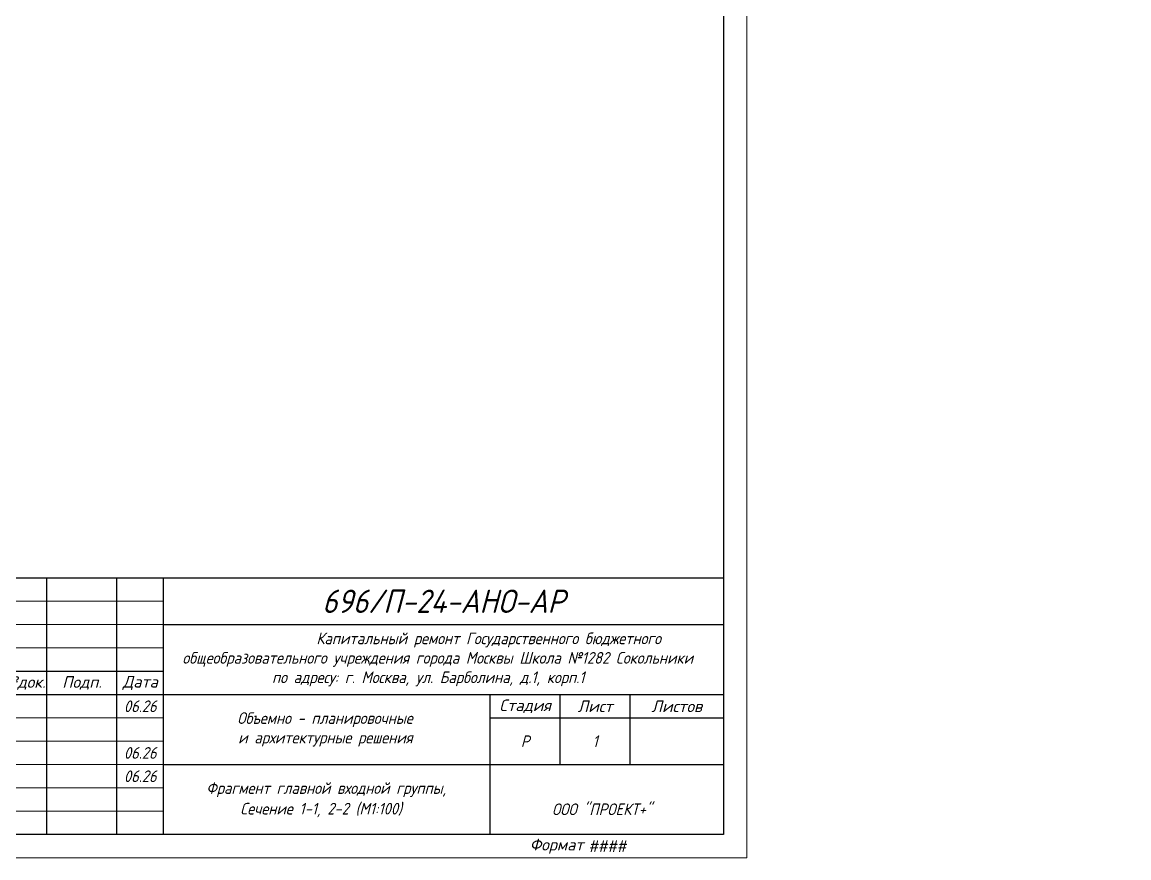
# Model space of a CAD drawing. Header units: millimetres. Extents: x 504091 to 2165846, y 135022 to 442887.
# Drawn here: x 1053701 to 1077424, y 294193 to 312108 of the extents above; entities that cross this region are included whole.
import ezdxf
from ezdxf import colors
from ezdxf.entities.mleader import LeaderData, LeaderLine
from ezdxf.enums import TextEntityAlignment as Align
from ezdxf.math import Vec2, Vec3

# ---------------------------------------------------------------- set-up
doc = ezdxf.new("R2010")
doc.units = ezdxf.units.MM
for name, color, linetype, lineweight in [('Ramka', 7, 'Continuous', 35), ('Рамка', 130, 'Continuous', 20), ('Рамка @ 100', 130, 'Continuous', 20)]:
    doc.layers.add(name, color=color, linetype=linetype, lineweight=lineweight)
doc.styles.add('GOST 2.304_new', font='isocpeur.ttf', dxfattribs={"width": 0.9, "oblique": 15})
doc.styles.add('RAMKA', font='isocpeur.ttf', dxfattribs={"oblique": 15, "height": 2.5})

# ---------------------------------------------------------------- blocks, each defined once
blk = doc.blocks.new('FORMAT_REV_SPDS1')
at = {"lineweight": 30}
for p, q in [((404, 60), (589, 60)), ((444, 5), (444, 60)), ((459, 5), (459, 60)), ((469, 5), (469, 60)), ((469, 50), (589, 50)), ((404, 40), (469, 40)), ((404, 35), (469, 35)), ((469, 35), (589, 35)), ((539, 20), (539, 35)), ((554, 20), (554, 35)), ((569, 20), (569, 35)), ((539, 30), (589, 30)), ((469, 20), (589, 20)), ((539, 5), (539, 20))]:
    blk.add_line(p, q, dxfattribs=at)
at = {"lineweight": 20}
for p, q in [((404, 55), (469, 55)), ((404, 50), (469, 50)), ((404, 45), (469, 45)), ((404, 30), (469, 30)), ((404, 25), (469, 25)), ((404, 20), (469, 20)), ((404, 15), (469, 15)), ((404, 10), (469, 10))]:
    blk.add_line(p, q, dxfattribs=at)
at = {"lineweight": 5}
blk.add_lwpolyline([(0, 0), (0, 420), (594, 420), (594, 0)], close=True, dxfattribs=at)
at = {"lineweight": 30}
blk.add_lwpolyline([(20, 5), (20, 415), (589, 415), (589, 5)], close=True, dxfattribs=at)
at = {"char_height": 2.5, "style": 'RAMKA'}
for s, insert, width, attachment_point in [('№док.', (439, 37.5), 10, 5), ('Подп.', (451.5, 37.5), 15, 5), ('Дата', (464, 37.5), 10, 5), ('Стадия', (546.5, 32.5), 15, 5), ('Лист', (561.5, 32.5), 15, 5), ('Листов', (579, 32.5), 20, 5), ('Формат  ', (559, 2.5), 95, 6)]:
    blk.add_mtext(s, dxfattribs=dict(at, insert=insert, width=width, attachment_point=attachment_point))
at = {"style": 'RAMKA', "oblique": 15, "width": 0.9}
for tag, height, p in [('СТРАНИЦА', 0.00025, (589, 415)), ('ДАТА1', 2.5, (464, 32.5)), ('ДАТА2', 2.5, (464, 27.5)), ('СТАДИЯ', 2.5, (546.5, 25)), ('ЛИСТ', 2.5, (561.5, 25)), ('ЛИСТОВ', 2.5, (579, 25)), ('ДАТА3', 2.5, (464, 22.5)), ('ДАТА4', 2.5, (464, 17.5)), ('ДАТА5', 2.5, (464, 12.5)), ('ДАТА6', 2.5, (464, 7.5))]:
    blk.add_attdef(tag, text='', height=height, dxfattribs=at).set_placement(p, align=Align.MIDDLE_CENTER)
at = {"style": 'RAMKA', "oblique": 15, "width": 0.9, "flags": 8}
blk.add_attdef('ШИФР', text='', height=5, dxfattribs=at).set_placement((529, 55), align=Align.MIDDLE_CENTER)
at = {"style": 'RAMKA', "oblique": 15, "width": 0.9}
for tag, p in [('ОБЪЕКТ_001', (523.43, 41.25)), ('КОМПЛЕКТ_001', (496.92, 26.25)), ('КОМПАНИЯ_001', (547.72, 13.33)), ('НАИМЕНОВАНИЕ_001', (487.02, 11.62)), ('КОМПАНИЯ_002', (553.45, 9.17))]:
    blk.add_attdef(tag, p, '', height=2.5, dxfattribs=at)
for tag, p in [('ДОЛЖНОСТЬ1', (405, 32.5)), ('ФИО1', (425, 32.5)), ('ДОЛЖНОСТЬ2', (405, 27.5)), ('ФИО2', (425, 27.5)), ('ДОЛЖНОСТЬ3', (405, 22.5)), ('ФИО3', (425, 22.5)), ('ДОЛЖНОСТЬ4', (405, 17.5)), ('ФИО4', (425, 17.5)), ('ДОЛЖНОСТЬ5', (405, 12.5)), ('ФИО5', (425, 12.5)), ('ДОЛЖНОСТЬ6', (405, 7.5)), ('ФИО6', (425, 7.5))]:
    blk.add_attdef(tag, text='', height=2.5, dxfattribs=at).set_placement(p, align=Align.MIDDLE_LEFT)
at = {"style": 'RAMKA', "oblique": 15, "width": 0.9, "flags": 8}
blk.add_attdef('ФОРМАТЛИСТА', text='', height=2.5, dxfattribs=at).set_placement((560, 2.5), align=Align.MIDDLE_LEFT)
blk = doc.blocks.new('*U5151')
at = {"layer": 'Рамка @ 100', "color": 7}
ml = blk.add_multileader_mtext('Standard', dxfattribs=at)
ml.set_content('Существующая монолитная\\Pж/б плита основания', color=7, style='GOST 2.304_new')
ml.set_leader_properties(color=253)
ml.build(insert=Vec2(0, 0))
ml.multileader.update_dxf_attribs({"text_left_attachment_type": 6, "text_right_attachment_type": 6, "dogleg_length": 2, "arrow_head_size": 300, "scale": 100})
ctx = ml.context
ctx.base_point, ctx.scale, ctx.char_height, ctx.arrow_head_size, ctx.landing_gap_size, ctx.plane_origin = Vec3(959528, 302265), 100, 300, 300, 200, Vec3(964012, 302490)
ctx.left_attachment, ctx.right_attachment, ctx.text_align_type = 6, 6, 1
notes = []
notes.append((ctx, [(1, (1, 1, 0), (963963, 302265), (-1, 0), 200, [(0, [(963989, 302410)], 0, [])])]))
ctx.mtext.insert, ctx.mtext.width, ctx.mtext.alignment, ctx.mtext.flow_direction = Vec3(961645, 302625), 4249.26, 2, 5
for ctx, leaders in notes:
    for number, flags, end, landing, length, lines in leaders:
        leader = LeaderData()
        leader.index, (leader.has_last_leader_line, leader.has_dogleg_vector, leader.attachment_direction) = number, flags
        leader.last_leader_point, leader.dogleg_vector, leader.dogleg_length = Vec3(end), Vec3(landing), length
        for number, points, colour, breaks in lines:
            line = LeaderLine()
            line.index, line.vertices, line.color, line.breaks = number, Vec3.list(points), colors.encode_raw_color(colour), breaks
            leader.lines.append(line)
        ctx.leaders.append(leader)

msp = doc.modelspace()

# ---------------------------------------------------------------- block references
at = {"layer": 'Ramka'}
ref = msp.add_blockref('FORMAT_REV_SPDS1', (1009833.3341, 294193.4734), dxfattribs=dict(at, xscale=100, yscale=100, zscale=100))
ref.add_attrib('ШИФР', '696/П-24-АНО-АР', dxfattribs={"layer": '0', "height": 500, "style": 'RAMKA', "oblique": 15, "width": 0.9}).set_placement((1062733.3341, 299693.4734), align=Align.MIDDLE_CENTER)
ref.add_attrib('ОБЪЕКТ_001', '              Капитальный ремонт Государственного бюджетного', (1058002.9654, 298772.64), dxfattribs={"layer": '0', "height": 250, "style": 'RAMKA', "oblique": 15, "width": 0.9})
ref.add_attrib('КОМПЛЕКТ_001', 'Объемно - планировочные', (1058312.3724, 297064.3067), dxfattribs={"layer": '0', "height": 250, "style": 'RAMKA', "oblique": 15, "width": 0.9})
ref.add_attrib('НАИМЕНОВАНИЕ_001', 'Фрагмент главной входной группы,', (1057648.3661, 295564.3067), dxfattribs={"layer": '0', "height": 250, "style": 'RAMKA', "oblique": 15, "width": 0.9})
ref.add_attrib('СТАДИЯ', 'Р', dxfattribs={"layer": '0', "height": 250, "style": 'RAMKA', "oblique": 15, "width": 0.9}).set_placement((1064483.3341, 296693.4734), align=Align.MIDDLE_CENTER)
ref.add_attrib('ЛИСТ', '1', dxfattribs={"layer": '0', "height": 250, "style": 'RAMKA', "oblique": 15, "width": 0.9}).set_placement((1065983.3341, 296693.4734), align=Align.MIDDLE_CENTER)
ref.add_attrib('КОМПАНИЯ_001', 'ООО "ПРОЕКТ+"', (1065059.5519, 295110.14), dxfattribs={"layer": '0', "height": 250, "style": 'RAMKA', "oblique": 15, "width": 0.9})
ref.add_attrib('ДАТА1', '06.26', dxfattribs={"layer": '0', "height": 250, "style": 'RAMKA', "oblique": 15, "width": 0.9}).set_placement((1056233.3341, 297443.4734), align=Align.MIDDLE_CENTER)
ref.add_attrib('ДАТА3', '06.26', dxfattribs={"layer": '0', "height": 250, "style": 'RAMKA', "oblique": 15, "width": 0.9}).set_placement((1056233.3341, 296443.4734), align=Align.MIDDLE_CENTER)
ref.add_attrib('ДАТА4', '06.26', dxfattribs={"layer": '0', "height": 250, "style": 'RAMKA', "oblique": 15, "width": 0.9}).set_placement((1056233.3341, 295943.4734), align=Align.MIDDLE_CENTER)
ref.add_attrib('ФОРМАТЛИСТА', '####', dxfattribs={"layer": '0', "height": 250, "style": 'RAMKA', "oblique": 15, "width": 0.9}).set_placement((1065833.3341, 294443.4734), align=Align.MIDDLE_LEFT)
ref.add_attrib('ОБЪЕКТ_002', 'общеобразовательного учреждения города Москвы Школа №1282 Сокольники', (1057137.2281, 298355.9734), dxfattribs={"layer": '0', "height": 250, "style": 'RAMKA', "oblique": 15, "width": 0.9})
ref.add_attrib('ОБЪЕКТ_003', 'по адресу: г. Москва, ул. Барболина, д.1, корп.1', (1059057.4922, 297939.3067), dxfattribs={"layer": '0', "height": 250, "style": 'RAMKA', "oblique": 15, "width": 0.9})
ref.add_attrib('КОМПЛЕКТ_002', 'и архитектурные решения', (1058331.1385, 296647.64), dxfattribs={"layer": '0', "height": 250, "style": 'RAMKA', "oblique": 15, "width": 0.9})
ref.add_attrib('НАИМЕНОВАНИЕ_002', 'Сечение 1-1, 2-2 (М1:100)', (1058377.0358, 295122.64), dxfattribs={"layer": '0', "height": 250, "style": 'RAMKA', "oblique": 15, "width": 0.9})
at = {"layer": 'Рамка', "lineweight": 20}
msp.add_blockref('*U5151', (0, 0), dxfattribs=at)

doc.saveas('drawing.dxf')
